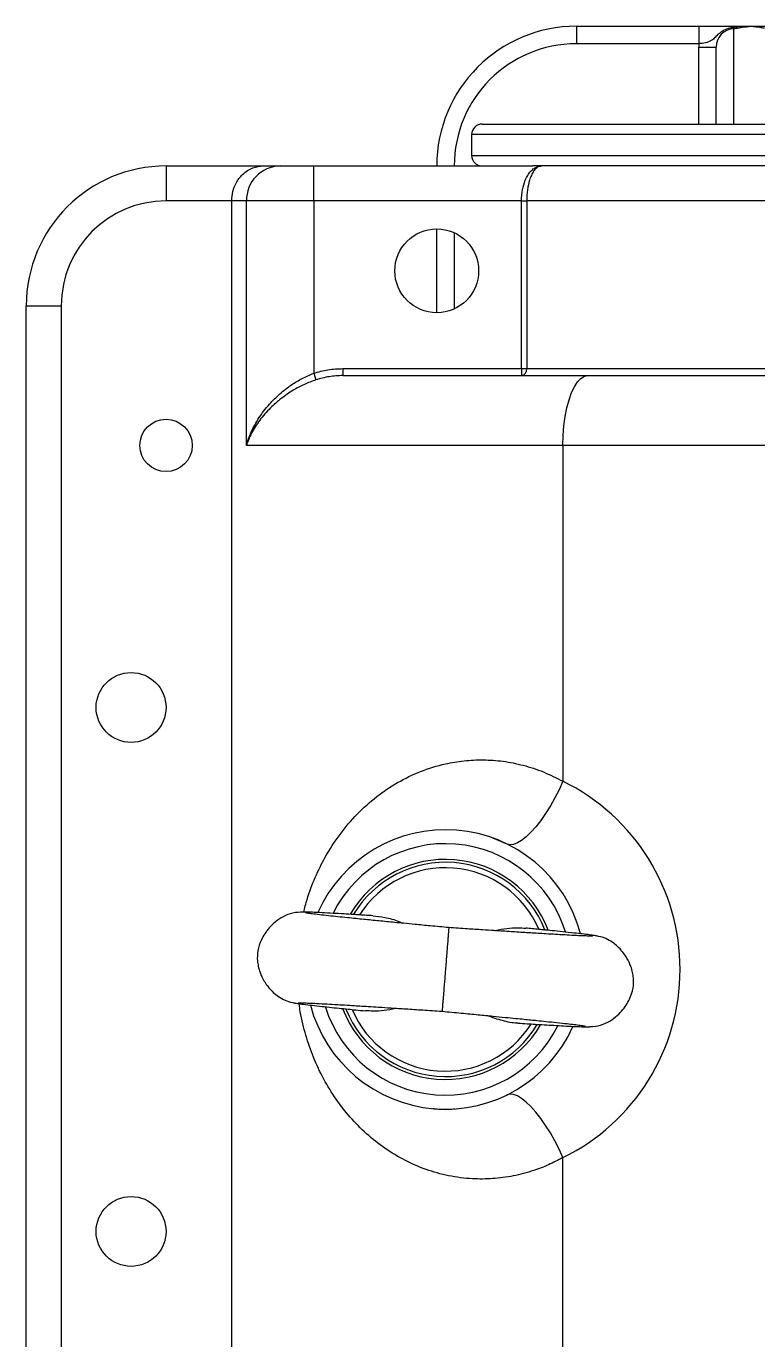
# Model space of a CAD drawing. Header units: millimetres. Extents: x 15 to 1184, y 5 to 836.
# Drawn here: x 306.1 to 348, y 622.8 to 698 of the extents above; entities that cross this region are included whole.
import ezdxf

# ---------------------------------------------------------------- set-up
doc = ezdxf.new("R2010")
doc.units = ezdxf.units.MM

msp = doc.modelspace()

# ---------------------------------------------------------------- linework, layer by layer
at = {"color": 7, "linetype": 'Continuous', "lineweight": 25}
for p, q in [((337.581, 698), (337.581, 697.001)), ((337.581, 698), (344.591, 698)), ((344.591, 698), (344.591, 697.001)), ((346.581, 697.848), (346.581, 692.401)), ((344.591, 697.001), (337.581, 697.001)), ((344.581, 696.797), (345.581, 696.797)), ((344.581, 692.401), (344.581, 696.797)), ((345.581, 692.401), (345.581, 696.797)), ((332.181, 692.401), (362.981, 692.401)), ((331.581, 691.801), (331.581, 690.601)), ((363.581, 691.801), (331.581, 691.801)), ((331.581, 690.601), (333.724, 690.601)), ((333.724, 690.601), (363.581, 690.601)), ((314.081, 690.001), (314.081, 688.001)), ((314.081, 690.001), (319.652, 690.001)), ((319.652, 690.001), (320.614, 690.001)), ((320.614, 690.001), (322.541, 690.001)), ((322.541, 688.001), (322.541, 690.001)), ((322.541, 690.001), (335.084, 690.001)), ((360.077, 690.001), (335.084, 690.001)), ((317.848, 688.001), (314.081, 688.001)), ((318.688, 688.001), (317.848, 688.001)), ((317.848, 600.001), (317.848, 688.001)), ((318.688, 674.001), (318.688, 688.001)), ((322.541, 688.001), (318.688, 688.001)), ((334.435, 688.001), (322.541, 688.001)), ((322.541, 688.001), (322.541, 678.132)), ((334.435, 688.001), (334.737, 688.001)), ((334.435, 678.401), (334.435, 688.001)), ((360.424, 688.001), (334.737, 688.001)), ((334.737, 688.001), (334.737, 678.401)), ((329.581, 681.601), (329.581, 686.401)), ((330.581, 686.182), (330.581, 681.819)), ((306.081, 682.001), (308.081, 682.001)), ((306.081, 606.001), (306.081, 682.001)), ((308.081, 682.001), (308.081, 606.001)), ((324.213, 678.401), (324.213, 678.001)), ((324.213, 678.401), (334.435, 678.401)), ((334.435, 678.401), (334.435, 678.001)), ((334.435, 678.401), (334.737, 678.401)), ((334.737, 678.401), (360.424, 678.401)), ((322.541, 678.132), (322.666, 677.757)), ((324.213, 678.001), (338.241, 678.001)), ((338.241, 678.001), (427.95, 678.001)), ((336.804, 674.001), (318.688, 674.001)), ((426.513, 674.001), (336.804, 674.001)), ((336.804, 674.001), (336.804, 654.773)), ((333.605, 651.182), (332.792, 651.523)), ((333.562, 636.8), (333.605, 636.819)), ((336.804, 614.001), (336.804, 633.228))]:
    msp.add_line(p, q, dxfattribs=at)
at = {"color": 7, "linetype": 'Continuous', "lineweight": 25, "flags": 128}
for points in [[(336.804, 674.001), (336.819, 674.57), (336.862, 675.127), (336.934, 675.662), (337.032, 676.163), (337.155, 676.62), (337.3, 677.024), (337.464, 677.366), (337.644, 677.639), (337.836, 677.838), (338.036, 677.96), (338.241, 678.001)], [(336.804, 654.773), (336.585, 654.291), (336.345, 653.817), (336.087, 653.36), (335.816, 652.928), (335.538, 652.528), (335.257, 652.169), (334.977, 651.855), (334.705, 651.593), (334.444, 651.387), (334.199, 651.241), (333.975, 651.157), (333.776, 651.138), (333.605, 651.182)], [(336.804, 633.228), (336.585, 633.71), (336.345, 634.184), (336.087, 634.641), (335.816, 635.073), (335.538, 635.473), (335.257, 635.832), (334.977, 636.146), (334.705, 636.408), (334.444, 636.614), (334.199, 636.76), (333.975, 636.844), (333.776, 636.863), (333.605, 636.819)]]:
    msp.add_lwpolyline(points, dxfattribs=at)
at = {"color": 7, "linetype": 'Continuous', "lineweight": 25}
for centre, radius in [((329.581, 684.001), 2.4), ((314.081, 674.001), 1.5), ((314.081, 674.001), 1.5), ((312.081, 659.001), 2), ((312.081, 629.001), 2)]:
    msp.add_circle(centre, radius, dxfattribs=at)
for centre, radius, start, end in [((337.581, 690.001), 8, 90, 180), ((346.595, 697.715), 0.286, 37.73424, 86.46434), ((337.581, 690.001), 7, 90, 180), ((332.181, 691.801), 0.6, 90, 180), ((332.181, 690.601), 0.6, 180, 270), ((314.081, 682.001), 8, 90, 180), ((320.652, 688.037), 1.964, 91.09784, 181.0573), ((314.081, 682.001), 6, 90, 180), ((334.378, 678.358), 0.362, 279.0412, 6.81821), ((331.517, 644.001), 12, 296.13796, 63.86204), ((330.081, 644.001), 8, 14.84337, 155.96538), ((330.081, 644.001), 7.2, 17.38118, 153.38347), ((330.081, 644.001), 6.3, 20.88353, 149.83456), ((330.081, 644.001), 6.133, 21.75062, 149.01527), ((330.081, 644.001), 5.823, 23.25023, 147.54954), ((330.081, 644.001), 8, 194.88222, 335.89658), ((330.081, 644.001), 7.2, 197.38215, 333.38565), ((330.081, 644.001), 6.3, 200.81453, 329.80484), ((330.081, 644.001), 6.133, 201.7501, 329.01578), ((330.081, 644.001), 5.823, 203.2496, 327.5502)]:
    msp.add_arc(centre, radius, start, end, dxfattribs=at)
for major_axis, ratio, start_param in [((0, 1.051), 0.951304, 0), ((0, 2.034), 0.98313, 1.470741)]:
    msp.add_ellipse((346.581, 696.797), major_axis=major_axis, ratio=ratio, start_param=start_param, end_param=1.570796, dxfattribs=at)
for points, knots in [([(344.591, 698), (344.821, 698), (345.281, 698), (345.821, 698), (346.205, 698), (346.394, 698), (346.52, 698), (346.569, 698), (346.593, 698), (346.606, 698), (346.613, 698)], [0, 0, 0, 0, 0.280929, 0.56163, 0.745258, 0.928244, 0.972055, 0.981804, 0.991651, 1, 1, 1, 1]), ([(346.821, 697.89), (346.696, 697.905), (346.445, 697.935), (346.074, 697.818), (345.782, 697.622), (345.563, 697.403), (345.353, 697.2), (345.075, 697.066), (344.786, 697.021), (344.623, 697.004), (344.591, 697.001)], [0, 0, 0, 0, 0.144061, 0.288045, 0.436138, 0.547953, 0.659689, 0.810855, 0.962617, 1, 1, 1, 1]), ([(346.821, 697.89), (346.741, 697.877), (346.659, 697.863), (346.581, 697.849), (346.581, 697.848)], [0, 0, 0, 0, 0.9914566, 1, 1, 1, 1]), ([(346.613, 698), (346.81, 698), (347.12, 698), (347.458, 698), (347.581, 698)], [0, 0, 0, 0, 0.63555, 1, 1, 1, 1]), ([(347.581, 697.978), (347.401, 697.962), (347.129, 697.938), (346.9, 697.902), (346.821, 697.89)], [0, 0, 0, 0, 0.657942, 1, 1, 1, 1]), ([(347.581, 697.978), (347.581, 697.989), (347.581, 698), (347.581, 698), (347.581, 698)], [0, 0, 0, 0, 0.95421, 1, 1, 1, 1]), ([(347.581, 698), (347.608, 698), (347.787, 698), (348.122, 698), (348.405, 698), (348.549, 698)], [0, 0, 0, 0, 0.081695, 0.531417, 1, 1, 1, 1]), ([(348.34, 697.89), (348.261, 697.902), (348.032, 697.938), (347.76, 697.962), (347.581, 697.978)], [0, 0, 0, 0, 0.342058, 1, 1, 1, 1]), ([(317.848, 688.001), (317.862, 688.185), (317.888, 688.554), (318.061, 688.983), (318.257, 689.296), (318.475, 689.542), (318.744, 689.752), (319.139, 689.946), (319.452, 690), (319.651, 690.001), (319.652, 690.001)], [0, 0, 0, 0, 0.149114, 0.29767, 0.396328, 0.497825, 0.628248, 0.76239, 0.998918, 1, 1, 1, 1]), ([(334.435, 688.001), (334.435, 688.002), (334.435, 688.218), (334.475, 688.652), (334.618, 689.14), (334.789, 689.481), (334.959, 689.709), (335.153, 689.877), (335.361, 689.977), (335.506, 690), (335.58, 690.001), (335.581, 690.001)], [0, 0, 0, 0, 0.001703, 0.191322, 0.382166, 0.498716, 0.623238, 0.747854, 0.873202, 0.998591, 1, 1, 1, 1]), ([(335.581, 690.001), (335.58, 690.001), (335.527, 690), (335.42, 689.978), (335.268, 689.878), (335.125, 689.711), (334.999, 689.482), (334.872, 689.14), (334.767, 688.651), (334.738, 688.218), (334.737, 688.002), (334.737, 688.001)], [0, 0, 0, 0, 0.001411, 0.125203, 0.252215, 0.374702, 0.501116, 0.617577, 0.808447, 0.998294, 1, 1, 1, 1]), ([(322.541, 678.132), (322.81, 678.21), (323.357, 678.367), (323.925, 678.389), (324.213, 678.401)], [0, 0, 0, 0, 0.493437, 1, 1, 1, 1]), ([(318.688, 674.001), (318.689, 674.002), (318.756, 674.254), (318.943, 674.786), (319.376, 675.584), (319.937, 676.32), (320.574, 676.956), (321.209, 677.449), (321.868, 677.854), (322.317, 678.039), (322.541, 678.132)], [0, 0, 0, 0, 0.000924, 0.158784, 0.334583, 0.510237, 0.646448, 0.782471, 0.891337, 1, 1, 1, 1]), ([(322.666, 677.757), (322.442, 677.674), (321.985, 677.505), (321.314, 677.14), (320.658, 676.69), (320.004, 676.115), (319.417, 675.443), (318.963, 674.718), (318.761, 674.231), (318.689, 674.002), (318.688, 674.001)], [0, 0, 0, 0, 0.107184, 0.218109, 0.352492, 0.490591, 0.663739, 0.841574, 0.999055, 1, 1, 1, 1]), ([(324.213, 678.001), (323.945, 677.99), (323.42, 677.97), (322.914, 677.827), (322.666, 677.757)], [0, 0, 0, 0, 0.510375, 1, 1, 1, 1]), ([(321.967, 647.277), (322.027, 647.519), (322.201, 648.223), (322.61, 649.28), (323.228, 650.539), (324.022, 651.762), (325.007, 652.92), (326.11, 653.907), (327.324, 654.727), (328.638, 655.365), (329.924, 655.766), (331.137, 655.967), (332.242, 656.021), (333.38, 655.943), (334.536, 655.711), (335.693, 655.338), (336.434, 654.961), (336.804, 654.773)], [0, 0, 0, 0, 0.034831, 0.101409, 0.168048, 0.251457, 0.335146, 0.418601, 0.498631, 0.57889, 0.658801, 0.715207, 0.771754, 0.828108, 0.885341, 0.942794, 1, 1, 1, 1]), ([(321.974, 647.278), (321.76, 647.274), (321.35, 647.266), (320.801, 647.045), (320.354, 646.75), (320, 646.409), (319.732, 646.057), (319.491, 645.626), (319.317, 645.101), (319.297, 644.578), (319.362, 644.158), (319.476, 643.769), (319.699, 643.302), (320.011, 642.883), (320.365, 642.552), (320.703, 642.322), (321.102, 642.137), (321.4, 642.09), (321.553, 642.066)], [0, 0, 0, 0, 0.085455, 0.163707, 0.233993, 0.295056, 0.348107, 0.396074, 0.476624, 0.548642, 0.586207, 0.632145, 0.698275, 0.784138, 0.833498, 0.886187, 0.941647, 1, 1, 1, 1]), ([(325.923, 647.075), (325.801, 647.083), (325.542, 647.099), (325.176, 647.122), (324.74, 647.148), (324.22, 647.18), (323.6, 647.215), (323.026, 647.246), (322.536, 647.269), (322.154, 647.283), (321.867, 647.288), (321.817, 647.279), (321.791, 647.274)], [0, 0, 0, 0, 0.049519, 0.1055039, 0.1569149, 0.2432097, 0.3508179, 0.4798234, 0.5907268, 0.7141138, 0.8505604, 1, 1, 1, 1]), ([(330.274, 646.393), (329.917, 646.427), (329.268, 646.489), (328.402, 646.572), (327.729, 646.637), (327.031, 646.705), (326.257, 646.781), (325.525, 646.853), (324.929, 646.913), (324.428, 646.964), (323.891, 647.019), (323.347, 647.077), (322.837, 647.134), (322.46, 647.179), (322.215, 647.213), (322.075, 647.236), (322.065, 647.245), (322.06, 647.25)], [0, 0, 0, 0, 0.082739, 0.150579, 0.204211, 0.245098, 0.323022, 0.402923, 0.446323, 0.49882, 0.560605, 0.631634, 0.711838, 0.801313, 0.86633, 0.935668, 1, 1, 1, 1]), ([(325.922, 647.066), (326.152, 647.043), (326.662, 646.995), (327.235, 646.825), (327.566, 646.679), (327.64, 646.646)], [0, 0, 0, 0, 0.38942, 0.862704, 1, 1, 1, 1]), ([(330.273, 646.386), (330.273, 646.388), (330.274, 646.396), (330.268, 646.321), (330.252, 646.12), (330.226, 645.796), (330.202, 645.504), (330.175, 645.166), (330.135, 644.676), (330.089, 644.099), (330.032, 643.396), (329.988, 642.856), (329.953, 642.422), (329.93, 642.141), (329.912, 641.911), (329.898, 641.74), (329.89, 641.64), (329.887, 641.598), (329.888, 641.609), (329.888, 641.61)], [0, 0, 0, 0, 0.016653, 0.071083, 0.178075, 0.231012, 0.285484, 0.338405, 0.392852, 0.499827, 0.567097, 0.6741, 0.72707, 0.781576, 0.834623, 0.889205, 0.942227, 0.99678, 1, 1, 1, 1]), ([(338.519, 645.921), (338.513, 645.917), (338.501, 645.91), (338.36, 645.909), (338.112, 645.915), (337.733, 645.931), (337.221, 645.957), (336.675, 645.987), (336.136, 646.018), (335.633, 646.049), (335.035, 646.085), (334.301, 646.131), (333.524, 646.181), (332.825, 646.226), (332.15, 646.27), (331.282, 646.326), (330.631, 646.369), (330.274, 646.393)], [0, 0, 0, 0, 0.064332, 0.13367, 0.198687, 0.288162, 0.368366, 0.439395, 0.50118, 0.553677, 0.597077, 0.676978, 0.754902, 0.795789, 0.849421, 0.917261, 1, 1, 1, 1]), ([(332.898, 646.221), (332.916, 646.227), (333.139, 646.297), (333.589, 646.353), (334.167, 646.408), (334.53, 646.373), (334.677, 646.359)], [0, 0, 0, 0, 0.030639, 0.392506, 0.754078, 1, 1, 1, 1]), ([(338.788, 645.902), (338.763, 645.91), (338.715, 645.927), (338.431, 645.969), (338.052, 646.016), (337.564, 646.072), (336.993, 646.134), (336.375, 646.198), (335.857, 646.251), (335.422, 646.294), (335.058, 646.331), (334.799, 646.356), (334.677, 646.368)], [0, 0, 0, 0, 0.149428, 0.285865, 0.409243, 0.520138, 0.649134, 0.756734, 0.843022, 0.894429, 0.95041, 1, 1, 1, 1]), ([(338.187, 640.723), (338.401, 640.727), (338.811, 640.735), (339.361, 640.956), (339.807, 641.251), (340.161, 641.592), (340.429, 641.944), (340.67, 642.375), (340.845, 642.9), (340.864, 643.423), (340.799, 643.843), (340.685, 644.232), (340.462, 644.699), (340.15, 645.118), (339.796, 645.449), (339.458, 645.679), (339.059, 645.864), (338.761, 645.911), (338.608, 645.935)], [0, 0, 0, 0, 0.085455, 0.1637066, 0.2339927, 0.2950556, 0.348107, 0.3960739, 0.476624, 0.5486418, 0.5862075, 0.6321455, 0.6982753, 0.784138, 0.8334981, 0.8861867, 0.9416469, 1, 1, 1, 1]), ([(321.373, 642.099), (321.389, 642.093), (321.419, 642.081), (321.594, 642.052), (321.873, 642.014), (322.284, 641.964), (322.828, 641.904), (323.399, 641.843), (323.956, 641.786), (324.472, 641.733), (324.97, 641.683), (325.317, 641.649), (325.501, 641.631)], [0, 0, 0, 0, 0.113643, 0.220453, 0.320255, 0.457095, 0.579313, 0.687203, 0.780788, 0.860132, 0.925629, 1, 1, 1, 1]), ([(321.644, 642.08), (321.656, 642.085), (321.68, 642.093), (321.92, 642.09), (322.265, 642.077), (322.721, 642.056), (323.264, 642.027), (323.86, 641.992), (324.365, 641.962), (324.791, 641.936), (325.194, 641.911), (325.682, 641.881), (326.28, 641.843), (326.997, 641.797), (327.842, 641.742), (328.818, 641.679), (329.518, 641.633), (329.887, 641.608)], [0, 0, 0, 0, 0.087483, 0.176061, 0.256503, 0.329055, 0.413731, 0.484599, 0.541574, 0.575566, 0.612614, 0.657343, 0.70975, 0.769919, 0.838057, 0.914539, 1, 1, 1, 1]), ([(336.804, 633.228), (336.531, 633.086), (335.987, 632.801), (335.035, 632.438), (333.961, 632.155), (332.78, 632), (331.533, 631.99), (330.248, 632.161), (328.954, 632.525), (327.732, 633.057), (326.595, 633.743), (325.547, 634.573), (324.617, 635.518), (323.801, 636.561), (323.098, 637.702), (322.519, 638.922), (322.073, 640.215), (321.808, 641.253), (321.724, 641.885), (321.703, 642.038)], [0, 0, 0, 0, 0.039875, 0.079751, 0.134657, 0.189795, 0.24475, 0.312198, 0.379943, 0.447495, 0.517531, 0.587756, 0.657825, 0.724967, 0.792244, 0.859285, 0.919984, 0.980586, 1, 1, 1, 1]), ([(327.263, 641.78), (327.245, 641.774), (327.022, 641.704), (326.572, 641.648), (326, 641.593), (325.643, 641.627), (325.502, 641.64)], [0, 0, 0, 0, 0.030856, 0.396299, 0.761444, 1, 1, 1, 1]), ([(329.887, 641.608), (330.256, 641.573), (330.954, 641.506), (331.928, 641.412), (332.77, 641.331), (333.486, 641.261), (334.082, 641.203), (334.569, 641.154), (334.97, 641.114), (335.395, 641.072), (335.899, 641.02), (336.492, 640.959), (337.033, 640.9), (337.486, 640.848), (337.828, 640.805), (338.066, 640.77), (338.089, 640.758), (338.1, 640.751)], [0, 0, 0, 0, 0.085461, 0.161943, 0.230081, 0.29025, 0.342657, 0.387386, 0.424434, 0.458426, 0.515401, 0.586269, 0.670945, 0.743497, 0.823939, 0.912517, 1, 1, 1, 1]), ([(334.219, 640.929), (334.213, 640.929), (333.919, 640.918), (333.339, 641.069), (332.773, 641.228), (332.5, 641.355), (332.495, 641.357)], [0, 0, 0, 0, 0.009682, 0.493266, 0.990049, 1, 1, 1, 1]), ([(334.219, 640.927), (334.404, 640.915), (334.752, 640.893), (335.253, 640.863), (335.771, 640.832), (336.33, 640.799), (336.903, 640.767), (337.449, 640.74), (337.863, 640.723), (338.145, 640.715), (338.322, 640.716), (338.354, 640.723), (338.37, 640.727)], [0, 0, 0, 0, 0.07453, 0.140016, 0.219346, 0.312916, 0.420787, 0.542984, 0.6798, 0.779585, 0.886377, 1, 1, 1, 1]), ([(329.357, 636.048), (329.468, 636.034), (329.847, 635.986), (330.276, 635.982), (330.598, 636.02), (330.623, 636.023)], [0, 0, 0, 0, 0.278008, 0.943465, 1, 1, 1, 1])]:
    msp.add_open_spline(points, degree=3, knots=knots, dxfattribs=at)

doc.saveas('drawing.dxf')
